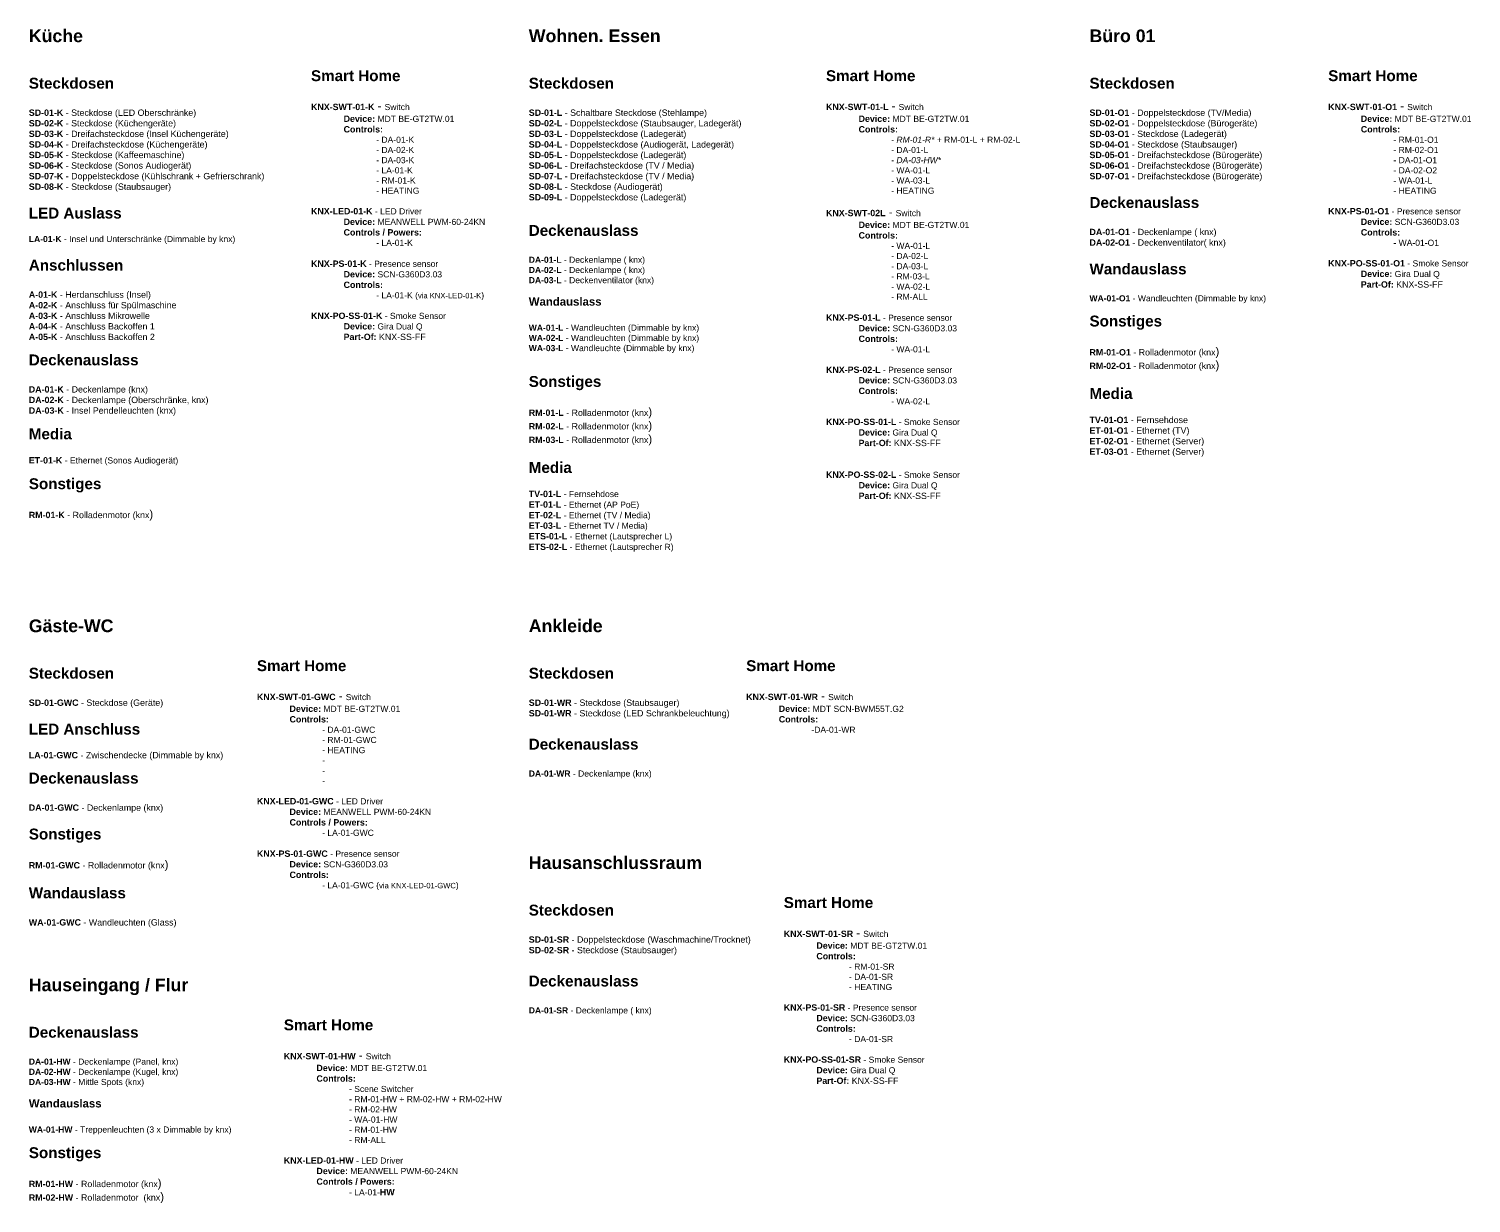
# Model space of a CAD drawing. Header units: millimetres. Extents: x 19292 to 35275, y 2102 to 26369.
# Drawn here: x 19353 to 35275, y 2102 to 15067 of the extents above; entities that cross this region are included whole.
import ezdxf

# ---------------------------------------------------------------- set-up
doc = ezdxf.new("R2010")
doc.units = ezdxf.units.MM
doc.header["$LTSCALE"] = 10
for name, color, linetype in [('04-EG-WR-Schematic_Description', 7, 'Continuous'), ('05-EG-HW-Schematic_Description', 7, 'Continuous'), ('06-EG-GWC-Smart_Schematic', 7, 'Continuous'), ('06-EG-HW-Smart_Schematic', 7, 'Continuous'), ('06-EG-O1-Smart_Schematic', 7, 'Continuous'), ('06-EG-SR-Smart_Schematic', 7, 'Continuous'), ('06-EG-WR-Smart_Schematic', 7, 'Continuous'), ('07-EG-L-Schematic_Description', 7, 'Continuous'), ('07-EG-SR-Schematic_Description', 7, 'Continuous'), ('08-EG-L-Smart_Schematic', 7, 'Continuous'), ('08-EG-O1-Schematic_Description', 7, 'Continuous'), ('09-EG-GWC-Schematic_Description', 7, 'Continuous'), ('13-EG-K-Smart_Schematic', 7, 'Continuous'), ('18-EG-K-Schematic_Description', 7, 'Continuous')]:
    doc.layers.add(name, color=color, linetype=linetype)
doc.styles.get("Standard").update_dxf_attribs({"font": 'Arial.ttf'})

msp = doc.modelspace()

# ---------------------------------------------------------------- texts
at = {"layer": '04-EG-WR-Schematic_Description', "color": 7, "lineweight": 15, "insert": (24872, 8546), "char_height": 90, "attachment_point": 1}
msp.add_mtext_dynamic_manual_height_columns('{\\fArial|b1|i0|c0|p34;\\H1.55556x;Ankleide}\\P\\P\\P{\\fArial|b1|i0|c0|p34;\\H1.33333x;Steckdosen\\H0.75x;\\P\\fArial|b0|i0|c0|p34;\\P\\fArial|b1|i0|c0|p34;\\H0.77778x;SD-01-WR\\fArial|b0|i0|c0|p34; - Steckdose (Staubsauger)\\fArial|b1|i0|c0|p34;\\PSD-01-WR\\fArial|b0|i0|c0|p34; - Steckdose (LED Schrankbeleuchtung)\\fArial|b1|i0|c0|p34;\\P\\H1.71428x;\\PDeckenauslass}\\P\\P{\\fArial|b1|i0|c0|p34;\\H0.75x;DA-01-WR\\fArial|b0|i0|c0|p34; - Deckenlampe (knx)}', width=2647, gutter_width=12.5, heights=[0], dxfattribs=at)
at = {"layer": '05-EG-HW-Schematic_Description', "color": 7, "lineweight": 15, "insert": (19353, 4582), "char_height": 90, "attachment_point": 1}
msp.add_mtext_dynamic_manual_height_columns('{\\fArial|b1|i0|c0|p34;\\H1.55556x;Hauseingang / Flur\\fArial|b0|i0|c0|p34;\\H0.64286x;\\P}\\P\\P{\\fArial|b1|i0|c0|p34;\\H1.33334x;Deckenauslass\\fArial|b0|i0|c0|p34;\\H0.75x;\\P\\P\\fArial|b1|i0|c0|p34;\\H0.75x;DA-01-HW\\fArial|b0|i0|c0|p34; - Deckenlampe (Panel, knx)\\H1.33333x;\\P\\fArial|b1|i0|c0|p34;\\H0.75x;DA-02-HW\\fArial|b0|i0|c0|p34; - Deckenlampe (Kugel, knx)\\H1.33333x;\\P\\fArial|b1|i0|c0|p34;\\H0.75x;DA\\H1.00001x;-03\\H1.00001x;-HW\\fArial|b0|i0|c0|p34; - Mittle Spots (knx)\\H0.99999x;\\P\\P\\fArial|b1|i0|c0|p34;\\H1.33333x;Wandauslass\\fArial|b0|i0|c0|p34;\\P\\P\\fArial|b1|i0|c0|p34;\\H0.75x;WA\\H1.00002x;-0\\H0.99998x;1\\H1.00002x;-HW\\fArial|b0|i0|c0|p34;\\H0.99998x; - Treppenleuchten (3 x Dimmable by knx)\\P\\H1.03705x;\\P\\fArial|b1|i0|c0|p34;\\H1.71428x;Sonstiges\\P\\fArial|b0|i0|c0|p34;\\H0.74999x;\\P\\fArial|b1|i0|c0|p34;\\H0.77778x;RM-01-HW\\fArial|b0|i0|c0|p34; - Rolladenmotor (knx\\H1.28571x;)\\P\\fArial|b1|i0|c0|p34;\\H0.77778x;RM-02-HW\\fArial|b0|i0|c0|p34; - Rolladenmotor  (knx\\H1.28571x;)}', width=2524.96, gutter_width=12.5, heights=[0], dxfattribs=at)
at = {"layer": '06-EG-GWC-Smart_Schematic', "color": 7, "lineweight": 15, "insert": (21871, 8546), "char_height": 90, "attachment_point": 1}
msp.add_mtext_dynamic_manual_height_columns('{\\fArial|b1|i0|c0|p34;\\H1.55556x;  }\\P\\P\\P{\\fArial|b1|i0|c0|p34;\\H1.33333x;Smart Home\\H0.75x;\\P}\\P{\\fArial|b1|i0|c0|p34;\\H0.77778x;KNX-SWT-01-GWC} - {\\H0.75x;Switch\\P^I\\fArial|b1|i0|c0|p34;\\H1.03704x;Device:\\fArial|b0|i0|c0|p34;\\H0.96429x; \\H1.00001x;MDT BE-GT2TW.01\\P\\H0.99999x;^I\\fArial|b1|i0|c0|p34;\\H1.03704x;Controls:\\fArial|b0|i0|c0|p34;\\H0.96429x;\\P^I^I- DA-01-GWC\\P^I^I- RM-01-GWC\\P^I^I- HEATING\\P^I^I- \\P^I^I-\\P^I^I-\\P\\P\\fArial|b1|i0|c0|p34;\\H1.03702x;KNX-LED-01-GWC\\fArial|b0|i0|c0|p34;\\H0.9643x; - LED Driver\\P^I\\fArial|b1|i0|c0|p34;\\H1.03702x;Device:\\fArial|b0|i0|c0|p34;\\H0.9643x; MEANWELL PWM-60-24KN\\P^I\\fArial|b1|i0|c0|p34;\\H1.03702x;Controls / Powers:\\P\\fArial|b0|i0|c0|p34;\\H0.9643x;^I^I- LA-01-GWC\\P\\fArial|b1|i0|c0|p34;\\H1.03702x;\\PKNX-PS-01-GWC\\fArial|b0|i0|c0|p34;\\H0.9643x; - Presence sensor\\P^I\\fArial|b1|i0|c0|p34;\\H1.03703x;Device:\\fArial|b0|i0|c0|p34;\\H0.96429x; SCN-G360D3.03\\P^I\\fArial|b1|i0|c0|p34;\\H1.03703x;Controls:\\P\\fArial|b0|i0|c0|p34;\\H0.96429x;^I^I- LA-01-GWC (\\H0.88888x;via KNX-LED-01-GWC\\H1.12502x;)}', width=3565, gutter_width=12.5, heights=[0], dxfattribs=at)
at = {"layer": '06-EG-HW-Smart_Schematic', "color": 7, "lineweight": 15, "insert": (22168, 4580), "char_height": 90, "attachment_point": 1}
msp.add_mtext_dynamic_manual_height_columns('{\\fArial|b1|i0|c0|p34;\\H1.55556x;  }\\P\\P\\P{\\fArial|b1|i0|c0|p34;\\H1.33333x;Smart Home\\H0.75x;\\P}\\P{\\fArial|b1|i0|c0|p34;\\H0.77778x;KNX-SWT-01-HW} - {\\H0.75x;Switch\\P^I\\fArial|b1|i0|c0|p34;\\H1.03704x;Device:\\fArial|b0|i0|c0|p34;\\H0.96429x; MDT BE-GT2TW.01\\P^I\\fArial|b1|i0|c0|p34;\\H1.03704x;Controls:\\fArial|b0|i0|c0|p34;\\H0.96429x;\\P^I^I- Scene Switcher\\P^I^I- RM-01-HW + RM-02-HW + RM-02-HW\\P^I^I- RM-02-HW\\P^I^I- WA-01-HW\\P^I^I- RM-01-HW\\P^I^I- RM-ALL\\H0.99999x;\\P\\H1.00001x;\\P\\fArial|b1|i0|c0|p34;\\H1.03702x;KNX-LED-01-HW\\fArial|b0|i0|c0|p34;\\H0.9643x; - LED Driver\\P^I\\fArial|b1|i0|c0|p34;\\H1.03702x;Device:\\fArial|b0|i0|c0|p34;\\H0.9643x; MEANWELL PWM-60-24KN\\P^I\\fArial|b1|i0|c0|p34;\\H1.03702x;Controls / Powers:\\P\\fArial|b0|i0|c0|p34;\\H0.9643x;^I^I- LA-01-\\fArial|b1|i0|c0|p34;\\H1.03702x;HW}', width=3565, gutter_width=12.5, heights=[0], dxfattribs=at)
at = {"layer": '06-EG-O1-Smart_Schematic', "color": 7, "lineweight": 15, "insert": (33697, 15060), "char_height": 90, "attachment_point": 1}
msp.add_mtext_dynamic_manual_height_columns('{\\fArial|b1|i0|c0|p34;\\H1.55556x;  }\\P\\P\\P{\\fArial|b1|i0|c0|p34;\\H1.33333x;Smart Home\\H0.75x;\\P}\\P{\\fArial|b1|i0|c0|p34;\\H0.77778x;KNX-SWT-01-O1} - {\\H0.75x;Switch\\P^I\\fArial|b1|i0|c0|p34;\\H1.03704x;Device:\\fArial|b0|i0|c0|p34;\\H0.96429x; MDT BE-GT2TW.01\\P^I\\fArial|b1|i0|c0|p34;\\H1.03704x;Controls:\\fArial|b0|i0|c0|p34;\\H0.96429x;\\P^I^I- RM-01-O1\\P^I^I- RM-02-O1\\P^I^I- DA-01-O1\\P^I^I- DA-02-O2\\P^I^I- WA-01-L\\P^I^I- HEATING\\H0.99999x;\\P\\H1.00001x;\\P\\fArial|b1|i0|c0|p34;\\H1.03702x;KNX-PS-01-O1\\fArial|b0|i0|c0|p34;\\H0.9643x; - Presence sensor\\P^I\\fArial|b1|i0|c0|p34;\\H1.03703x;Device:\\fArial|b0|i0|c0|p34;\\H0.96429x; SCN-G360D3.03\\P^I\\fArial|b1|i0|c0|p34;\\H1.03703x;Controls:\\P\\fArial|b0|i0|c0|p34;\\H0.96429x;^I^I- \\H0.99999x;WA-01-O1\\H1.00001x;\\P^I\\P\\fArial|b1|i0|c0|p34;\\H1.03701x;KNX-PO-SS-01-O1\\fArial|b0|i0|c0|p34;\\H0.9643x; - Smoke Sensor\\P^I\\fArial|b1|i0|c0|p34;\\H1.03703x;Device:\\fArial|b0|i0|c0|p34;\\H0.96429x; Gira Dual Q\\P^I\\fArial|b1|i0|c0|p34;\\H1.03704x;Part-Of:\\fArial|b0|i0|c0|p34;\\H0.96428x; \\H1.03703x;KNX-SS-FF}', width=3565, gutter_width=12.5, heights=[0], dxfattribs=at)
at = {"layer": '06-EG-SR-Smart_Schematic', "color": 7, "lineweight": 15, "insert": (27687, 5931), "char_height": 90, "attachment_point": 1}
msp.add_mtext_dynamic_manual_height_columns('{\\fArial|b1|i0|c0|p34;\\H1.55556x;  }\\P\\P\\P{\\fArial|b1|i0|c0|p34;\\H1.33333x;Smart Home\\H0.75x;\\P}\\P{\\fArial|b1|i0|c0|p34;\\H0.77778x;KNX-SWT-01-SR} - {\\H0.75x;Switch\\P^I\\fArial|b1|i0|c0|p34;\\H1.03704x;Device:\\fArial|b0|i0|c0|p34;\\H0.96429x; MDT BE-GT2TW.01\\P^I\\fArial|b1|i0|c0|p34;\\H1.03704x;Controls:\\fArial|b0|i0|c0|p34;\\H0.96429x;\\P^I^I- RM-01-SR\\P^I^I- DA-01-SR\\P^I^I- HEATING\\P\\P\\fArial|b1|i0|c0|p34;\\H1.03702x;KNX-PS-01-SR\\fArial|b0|i0|c0|p34;\\H0.9643x; - Presence sensor\\P^I\\fArial|b1|i0|c0|p34;\\H1.03703x;Device:\\fArial|b0|i0|c0|p34;\\H0.96429x; SCN-G360D3.03\\P^I\\fArial|b1|i0|c0|p34;\\H1.03703x;Controls:\\P\\fArial|b0|i0|c0|p34;\\H0.96429x;^I^I- \\H0.99999x;DA-01-SR\\H1.00001x;\\P^I\\P\\fArial|b1|i0|c0|p34;\\H1.03701x;KNX-PO-SS-01-SR\\fArial|b0|i0|c0|p34;\\H0.9643x; - Smoke Sensor\\P^I\\fArial|b1|i0|c0|p34;\\H1.03703x;Device:\\fArial|b0|i0|c0|p34;\\H0.96429x; Gira Dual Q\\P^I\\fArial|b1|i0|c0|p34;\\H1.03704x;Part-Of:\\fArial|b0|i0|c0|p34;\\H0.96428x; \\H1.03703x;KNX-SS-FF}', width=3565, gutter_width=12.5, heights=[0], dxfattribs=at)
at = {"layer": '06-EG-WR-Smart_Schematic', "color": 7, "lineweight": 15, "insert": (27272, 8546), "char_height": 90, "attachment_point": 1}
msp.add_mtext_dynamic_manual_height_columns('{\\fArial|b1|i0|c0|p34;\\H1.55556x;  }\\P\\P\\P{\\fArial|b1|i0|c0|p34;\\H1.33333x;Smart Home\\H0.75x;\\P}\\P{\\fArial|b1|i0|c0|p34;\\H0.77778x;KNX-SWT-01-WR} - {\\H0.75x;Switch\\P^I\\fArial|b1|i0|c0|p34;\\H1.03704x;Device:\\fArial|b0|i0|c0|p34;\\H0.96429x; MDT SCN-BWM55T.G2\\P^I\\fArial|b1|i0|c0|p34;\\H1.03704x;Controls:\\fArial|b0|i0|c0|p34;\\H0.96429x;\\P^I^I-DA-01-WR}', width=3565, gutter_width=12.5, heights=[0], dxfattribs=at)
at = {"layer": '07-EG-L-Schematic_Description', "color": 7, "lineweight": 15, "insert": (24872, 15060), "char_height": 90, "attachment_point": 1}
msp.add_mtext_dynamic_manual_height_columns('{\\fArial|b1|i0|c0|p34;\\H1.55556x;Wohnen. Essen}\\P\\P\\P{\\fArial|b1|i0|c0|p34;\\H1.33333x;Steckdosen\\H0.75x;\\P}\\P{\\fArial|b1|i0|c0|p34;\\H0.77778x;SD-01-L\\fArial|b0|i0|c0|p34; - Schaltbare Steckdose (Stehlampe)\\P\\fArial|b1|i0|c0|p34;SD-02-L\\fArial|b0|i0|c0|p34; - Doppelsteckdose (Staubsauger, Ladegerät)\\P\\fArial|b1|i0|c0|p34;SD-03-L\\fArial|b0|i0|c0|p34; - Doppelsteckdose (Ladegerät)\\P\\fArial|b1|i0|c0|p34;SD-04-L\\fArial|b0|i0|c0|p34; - Doppelsteckdose (Audiogerät, Ladegerät)\\P\\fArial|b1|i0|c0|p34;SD-05-L\\fArial|b0|i0|c0|p34; - Doppelsteckdose (Ladegerät)\\P\\fArial|b1|i0|c0|p34;SD-06-L\\fArial|b0|i0|c0|p34; - Dreifachsteckdose (TV / Media)\\P\\fArial|b1|i0|c0|p34;SD-07-L\\fArial|b0|i0|c0|p34; - Dreifachsteckdose (TV / Media)\\P\\fArial|b1|i0|c0|p34;SD-08-L\\fArial|b0|i0|c0|p34; - Steckdose (Audiogerät)\\P\\fArial|b1|i0|c0|p34;SD-09-L\\fArial|b0|i0|c0|p34; - Doppelsteckdose (Ladegerät)}\\P{\\H0.75x;\\P\\P\\fArial|b1|i0|c0|p34;\\H1.77779x;Deckenauslass}\\P\\P{\\fArial|b1|i0|c0|p34;\\H0.75x;DA-01-L\\fArial|b0|i0|c0|p34; - Deckenlampe ( knx)\\P\\fArial|b1|i0|c0|p34;DA-02-L\\fArial|b0|i0|c0|p34; - Deckenlampe ( knx)\\P\\fArial|b1|i0|c0|p34;DA-03-L\\fArial|b0|i0|c0|p34; - Deckenventilator (knx)\\P\\P\\fArial|b1|i0|c0|p34;\\H1.33333x;Wandauslass}\\P\\P{\\fArial|b1|i0|c0|p34;\\H0.75x;WA-01-L\\fArial|b0|i0|c0|p34; - Wandleuchten (Dimmable by knx)\\P\\fArial|b1|i0|c0|p34;WA-02-L\\fArial|b0|i0|c0|p34; - Wandleuchten (Dimmable by knx)\\P\\fArial|b1|i0|c0|p34;WA-03-L\\fArial|b0|i0|c0|p34; - Wandleuchte (Dimmable by knx)\\P\\P\\H1.03705x;\\P\\fArial|b1|i0|c0|p34;\\H1.71428x;Sonstiges\\P}\\P{\\fArial|b1|i0|c0|p34;\\H0.77778x;RM-01-L\\fArial|b0|i0|c0|p34; - Rolladenmotor (knx\\H1.28571x;)\\P\\fArial|b1|i0|c0|p34;\\H0.77778x;RM-02-L\\fArial|b0|i0|c0|p34; - Rolladenmotor (knx\\H1.28571x;)\\P\\fArial|b1|i0|c0|p34;\\H0.77778x;RM-03-L\\fArial|b0|i0|c0|p34; - Rolladenmotor (knx\\H1.28571x;)\\P\\P\\fArial|b1|i0|c0|p34;\\H1.33333x;Media\\H0.58332x;\\P\\PTV-01-L \\fArial|b0|i0|c0|p34;\\H0.9643x;- Fernsehdose\\fArial|b1|i0|c0|p34;\\H1.03702x;\\PET-01-L \\fArial|b0|i0|c0|p34;\\H0.9643x;- Ethernet (AP PoE)\\P\\fArial|b1|i0|c0|p34;\\H1.03702x;ET-02-L \\fArial|b0|i0|c0|p34;\\H0.9643x;- Ethernet (TV / Media)\\P\\fArial|b1|i0|c0|p34;\\H1.03702x;ET-03-L \\fArial|b0|i0|c0|p34;\\H0.9643x;- Ethernet TV / Media)\\P\\fArial|b1|i0|c0|p34;\\H1.03702x;ETS-01-L \\fArial|b0|i0|c0|p34;\\H0.9643x;- Ethernet (Lautsprecher L)\\P\\fArial|b1|i0|c0|p34;\\H1.03702x;ETS-02-L \\fArial|b0|i0|c0|p34;\\H0.9643x;- Ethernet (\\H0.99999x;Lautsprecher \\H1.00001x;R)}', width=3565, gutter_width=12.5, heights=[0], dxfattribs=at)
at = {"layer": '07-EG-SR-Schematic_Description', "color": 7, "lineweight": 15, "insert": (24872, 5931), "char_height": 90, "attachment_point": 1}
msp.add_mtext_dynamic_manual_height_columns('{\\fArial|b1|i0|c0|p34;\\H1.55556x;Hausanschlussraum}\\P\\P\\P{\\fArial|b1|i0|c0|p34;\\H1.33333x;Steckdosen\\H0.75x;\\P\\fArial|b0|i0|c0|p34;\\P\\fArial|b1|i0|c0|p34;\\H0.77778x;SD-01-SR\\fArial|b0|i0|c0|p34; - Doppelsteckdose (Waschmachine/Trocknet)\\P\\fArial|b1|i0|c0|p34;SD-02-SR\\fArial|b0|i0|c0|p34; - Steckdose (Staubsauger)\\fArial|b1|i0|c0|p34;\\H1.71428x;\\P\\PDeckenauslass}\\P\\P{\\fArial|b1|i0|c0|p34;\\H0.75x;DA-01-SR\\fArial|b0|i0|c0|p34; - Deckenlampe ( knx)}', width=3338.42, gutter_width=12.5, heights=[0], dxfattribs=at)
at = {"layer": '08-EG-L-Smart_Schematic', "color": 7, "lineweight": 15, "insert": (28153, 15060), "char_height": 90, "attachment_point": 1}
msp.add_mtext_dynamic_manual_height_columns('{\\fArial|b1|i0|c0|p34;\\H1.55556x;  }\\P\\P\\P{\\fArial|b1|i0|c0|p34;\\H1.33333x;Smart Home\\H0.75x;\\P}\\P{\\fArial|b1|i0|c0|p34;\\H0.77778x;KNX-SWT-01-L} - {\\H0.75x;Switch\\P^I\\fArial|b1|i0|c0|p34;\\H1.03704x;Device:\\fArial|b0|i0|c0|p34;\\H0.96429x; MDT BE-GT2TW.01\\P^I\\fArial|b1|i0|c0|p34;\\H1.03704x;Controls:\\fArial|b0|i0|c0|p34;\\H0.96429x;\\P^I^I- \\fArial|b0|i1|c0|p34;RM-01-R*\\fArial|b0|i0|c0|p34; + RM-01-L + RM-02-L\\P^I^I- DA-01-L\\P^I^I- \\fArial|b0|i1|c0|p34;DA-03-HW*\\fArial|b0|i0|c0|p34;\\P^I^I- WA-01-L\\P^I^I- WA-03-L\\P^I^I- \\H1x;HEATING\\H1x;\\P\\P\\fArial|b1|i0|c0|p34;\\H1.03702x;KNX-SWT-02L\\fArial|b0|i0|c0|p34;\\H1.28571x; - \\H0.75x;Switch\\P^I\\fArial|b1|i0|c0|p34;\\H1.03704x;Device:\\fArial|b0|i0|c0|p34;\\H0.96429x; MDT BE-GT2TW.01\\P^I\\fArial|b1|i0|c0|p34;\\H1.03704x;Controls:\\fArial|b0|i0|c0|p34;\\H0.96429x;\\P^I^I- WA-01-L\\P^I^I- DA-02-L\\P^I^I- DA-03-L\\P^I^I- RM-03-L\\P^I^I- WA-02-L\\P^I^I- RM-ALL\\P\\fArial|b1|i0|c0|p34;\\H1.03702x;\\PKNX-PS-01-L\\fArial|b0|i0|c0|p34;\\H0.9643x; - Presence sensor\\P^I\\fArial|b1|i0|c0|p34;\\H1.03703x;Device:\\fArial|b0|i0|c0|p34;\\H0.96429x; SCN-G360D3.03\\P^I\\fArial|b1|i0|c0|p34;\\H1.03703x;Controls:\\P\\fArial|b0|i0|c0|p34;\\H0.96429x;^I^I- WA-01-L\\P\\H1.00001x;\\P\\fArial|b1|i0|c0|p34;\\H1.03702x;KNX-PS-02-L\\fArial|b0|i0|c0|p34;\\H0.9643x; - Presence sensor\\P^I\\fArial|b1|i0|c0|p34;\\H1.03703x;Device:\\fArial|b0|i0|c0|p34;\\H0.96429x; SCN-G360D3.03\\P^I\\fArial|b1|i0|c0|p34;\\H1.03703x;Controls:\\P\\fArial|b0|i0|c0|p34;\\H0.96429x;^I^I- \\H0.99999x;WA-02-L\\H1.00001x;\\P^I\\P\\fArial|b1|i0|c0|p34;\\H1.03701x;KNX-PO-SS-01-L\\fArial|b0|i0|c0|p34;\\H0.9643x; - Smoke Sensor\\P^I\\fArial|b1|i0|c0|p34;\\H1.03703x;Device:\\fArial|b0|i0|c0|p34;\\H0.96429x; Gira Dual Q\\P^I\\fArial|b1|i0|c0|p34;\\H1.03704x;Part-Of:\\fArial|b0|i0|c0|p34;\\H0.96428x; \\H1.03703x;KNX-SS-FF\\H0.96429x;\\P\\fArial|b1|i0|c0|p34;\\H1.03703x;\\P\\P\\H1.00001x;KNX-PO-SS-02-L\\fArial|b0|i0|c0|p34;\\H0.9643x; - Smoke Sensor\\P^I\\fArial|b1|i0|c0|p34;\\H1.03703x;Device:\\fArial|b0|i0|c0|p34;\\H0.96429x; Gira Dual Q\\P^I\\fArial|b1|i0|c0|p34;\\H1.03704x;Part-Of:\\fArial|b0|i0|c0|p34;\\H0.96428x; \\H1.03703x;KNX-SS-FF}', width=3565, gutter_width=12.5, heights=[0], dxfattribs=at)
at = {"layer": '08-EG-O1-Schematic_Description', "color": 7, "lineweight": 15, "insert": (31062, 15060), "char_height": 90, "attachment_point": 1}
msp.add_mtext_dynamic_manual_height_columns('{\\fArial|b1|i0|c0|p34;\\H1.55556x;Büro 01}\\P\\P\\P{\\fArial|b1|i0|c0|p34;\\H1.33333x;Steckdosen\\H0.75x;\\P}\\P{\\fArial|b1|i0|c0|p34;\\H0.77778x;SD-01-O1\\fArial|b0|i0|c0|p34; - Doppelsteckdose (TV/Media)\\P\\fArial|b1|i0|c0|p34;SD-02-O1\\fArial|b0|i0|c0|p34; - Doppelsteckdose (Bürogeräte)\\P\\fArial|b1|i0|c0|p34;SD-03-O1\\fArial|b0|i0|c0|p34; - Steckdose (Ladegerät)\\P\\fArial|b1|i0|c0|p34;SD-04-O1\\fArial|b0|i0|c0|p34; - Steckdose (Staubsauger)\\P\\fArial|b1|i0|c0|p34;SD-05-O1\\fArial|b0|i0|c0|p34; - Dreifachsteckdose (Bürogeräte)\\P\\fArial|b1|i0|c0|p34;SD-06-O1\\fArial|b0|i0|c0|p34; - Dreifachsteckdose (Bürogeräte)\\P\\fArial|b1|i0|c0|p34;SD-07-O1\\fArial|b0|i0|c0|p34; - Dreifachsteckdose (Bürogeräte)}\\P\\P{\\fArial|b1|i0|c0|p34;\\H1.33333x;Deckenauslass}\\P\\P{\\fArial|b1|i0|c0|p34;\\H0.77778x;DA-01-O1\\fArial|b0|i0|c0|p34; - Deckenlampe ( knx)\\P\\fArial|b1|i0|c0|p34;DA-02-O1\\fArial|b0|i0|c0|p34; - Deckenventilator( knx)\\H1.28571x;\\P\\P\\fArial|b1|i0|c0|p34;\\H1.33333x;Wandauslass\\fArial|b0|i0|c0|p34;\\P\\H0.75x;\\P\\fArial|b1|i0|c0|p34;\\H0.75x;WA-01-O1\\fArial|b0|i0|c0|p34; - Wandleuchten (Dimmable by knx)\\P\\P\\fArial|b1|i0|c0|p34;\\H1.7778x;Sonstiges\\P\\fArial|b0|i0|c0|p34;\\H0.74999x;\\P\\fArial|b1|i0|c0|p34;\\H0.77778x;RM-01-O1\\fArial|b0|i0|c0|p34; - Rolladenmotor (knx\\H1.28571x;)\\P\\fArial|b1|i0|c0|p34;\\H0.77778x;RM-02-O1\\fArial|b0|i0|c0|p34; - Rolladenmotor (knx\\H1.28571x;)\\P\\P\\fArial|b1|i0|c0|p34;\\H1.33333x;Media\\H0.58332x;\\P\\PTV-01-\\H1.00003x;O1\\H0.99997x; \\fArial|b0|i0|c0|p34;- Fernsehdose\\fArial|b1|i0|c0|p34;\\PET-01-\\H1.00003x;O1\\H0.99997x; \\fArial|b0|i0|c0|p34;- Ethernet (TV)\\P\\fArial|b1|i0|c0|p34;ET-02-\\H1.00003x;O1\\H0.99997x; \\fArial|b0|i0|c0|p34;- Ethernet (\\H0.99999x;Server\\H1.00001x;)\\P\\fArial|b1|i0|c0|p34;ET-03-\\H1.00003x;O1\\H0.99997x; \\fArial|b0|i0|c0|p34;- Ethernet (\\H0.99999x;Server\\H1.00001x;)\\P\\H0.96429x;\\P    }', width=3097.52, gutter_width=12.5, heights=[5802], dxfattribs=at)
at = {"layer": '09-EG-GWC-Schematic_Description', "color": 7, "lineweight": 15, "insert": (19353, 8546), "char_height": 90, "attachment_point": 1}
msp.add_mtext_dynamic_manual_height_columns('{\\fArial|b1|i0|c0|p34;\\H1.55556x;Gäste-WC}\\P\\P\\P{\\fArial|b1|i0|c0|p34;\\H1.33333x;Steckdosen\\H0.75x;\\P}\\P{\\fArial|b1|i0|c0|p34;\\H0.77778x;SD-01-GWC\\fArial|b0|i0|c0|p34; - Steckdose (Geräte)}\\P\\P{\\fArial|b1|i0|c0|p34;\\H1.33333x;LED Anschluss\\H0.75x;\\P\\fArial|b0|i0|c0|p34;\\H0.75x;\\P\\fArial|b1|i0|c0|p34;\\H1.03704x;LA-01-GWC\\fArial|b0|i0|c0|p34; - Zwischendecke (Dimmable by knx)}\\P{\\H0.75x;\\P\\fArial|b1|i0|c0|p34;\\H1.77778x;Deckenauslass}\\P\\P{\\fArial|b1|i0|c0|p34;\\H0.77778x;DA-01-GWC\\fArial|b0|i0|c0|p34; - Deckenlampe (knx)\\P}\\P{\\fArial|b1|i0|c0|p34;\\H1.33335x;Sonstiges\\P\\fArial|b0|i0|c0|p34;\\H0.74999x;\\P\\fArial|b1|i0|c0|p34;\\H0.77778x;RM-01-GWC\\fArial|b0|i0|c0|p34; - Rolladenmotor (knx\\H1.28571x;)}\\P\\P{\\fArial|b1|i0|c0|p34;\\H1.33333x;Wandauslass\\fArial|b0|i0|c0|p34;\\P}\\P{\\fArial|b1|i0|c0|p34;\\H0.77778x;WA-01-GWC\\fArial|b0|i0|c0|p34; - Wandleuchten (Glass)}', width=2884.83, gutter_width=12.5, heights=[0], dxfattribs=at)
at = {"layer": '13-EG-K-Smart_Schematic', "color": 7, "lineweight": 15, "insert": (22468, 15060), "char_height": 90, "attachment_point": 1}
msp.add_mtext_dynamic_manual_height_columns('{\\fArial|b1|i0|c0|p34;\\H1.55556x;  }\\P\\P\\P{\\fArial|b1|i0|c0|p34;\\H1.33333x;Smart Home\\H0.75x;\\P}\\P{\\fArial|b1|i0|c0|p34;\\H0.77778x;KNX-SWT-01-K} - {\\H0.75x;Switch\\P^I\\fArial|b1|i0|c0|p34;\\H1.03704x;Device:\\fArial|b0|i0|c0|p34;\\H0.96429x; MDT BE-GT2TW.01\\P^I\\fArial|b1|i0|c0|p34;\\H1.03704x;Controls:\\fArial|b0|i0|c0|p34;\\H0.96429x;\\P^I^I- DA-01-K\\P^I^I- DA-02-K\\P^I^I- DA-03-K\\P^I^I- LA-01-K\\P^I^I- RM-01-K\\P^I^I- HEATING\\P\\P\\fArial|b1|i0|c0|p34;\\H1.03702x;KNX-LED-01-K\\fArial|b0|i0|c0|p34;\\H0.9643x; - LED Driver\\P^I\\fArial|b1|i0|c0|p34;\\H1.03702x;Device:\\fArial|b0|i0|c0|p34;\\H0.9643x; MEANWELL PWM-60-24KN\\P^I\\fArial|b1|i0|c0|p34;\\H1.03702x;Controls / Powers:\\P\\fArial|b0|i0|c0|p34;\\H0.9643x;^I^I- LA-01-K\\P\\fArial|b1|i0|c0|p34;\\H1.03702x;\\PKNX-PS-01-K\\fArial|b0|i0|c0|p34;\\H0.9643x; - Presence sensor\\P^I\\fArial|b1|i0|c0|p34;\\H1.03703x;Device:\\fArial|b0|i0|c0|p34;\\H0.96429x; SCN-G360D3.03\\P^I\\fArial|b1|i0|c0|p34;\\H1.03703x;Controls:\\P\\fArial|b0|i0|c0|p34;\\H0.96429x;^I^I- LA-01-K (\\H0.88888x;via KNX-LED-01-K\\H1.12502x;)\\P^I\\P\\fArial|b1|i0|c0|p34;\\H1.03701x;KNX-PO-SS-01-K\\fArial|b0|i0|c0|p34;\\H0.9643x; - Smoke Sensor\\P^I\\fArial|b1|i0|c0|p34;\\H1.03703x;Device:\\fArial|b0|i0|c0|p34;\\H0.96429x; Gira Dual Q\\P^I\\fArial|b1|i0|c0|p34;\\H1.03704x;Part-Of:\\fArial|b0|i0|c0|p34;\\H0.96428x; \\H1.03703x;KNX-SS-FF}', width=3565, gutter_width=12.5, heights=[0], dxfattribs=at)
at = {"layer": '18-EG-K-Schematic_Description', "color": 7, "lineweight": 15, "insert": (19353, 15060), "char_height": 90, "attachment_point": 1}
msp.add_mtext_dynamic_manual_height_columns('{\\fArial|b1|i0|c0|p34;\\H1.55556x;Küche}\\P\\P\\P{\\fArial|b1|i0|c0|p34;\\H1.33333x;Steckdosen\\H0.75x;\\P}\\P{\\fArial|b1|i0|c0|p34;\\H0.77778x;SD-01-K\\fArial|b0|i0|c0|p34; - Steckdose (LED Oberschränke)\\P\\fArial|b1|i0|c0|p34;SD-02-K\\fArial|b0|i0|c0|p34; - Steckdose (Küchengeräte)\\P\\fArial|b1|i0|c0|p34;SD-03-K\\fArial|b0|i0|c0|p34; - Dreifachsteckdose (Insel Küchengeräte)\\P\\fArial|b1|i0|c0|p34;SD-04-K\\fArial|b0|i0|c0|p34; - Dreifachsteckdose (Küchengeräte)\\P\\fArial|b1|i0|c0|p34;SD-05-K\\fArial|b0|i0|c0|p34; - Steckdose (Kaffeemaschine)\\P\\fArial|b1|i0|c0|p34;SD-06-K\\fArial|b0|i0|c0|p34; - Steckdose (Sonos Audiogerät)\\P\\fArial|b1|i0|c0|p34;SD-07-K\\fArial|b0|i0|c0|p34; - Doppelsteckdose (Kühlschrank + Gefrierschrank)\\P\\fArial|b1|i0|c0|p34;SD-08-K\\fArial|b0|i0|c0|p34; - Steckdose (Staubsauger)}\\P\\P{\\fArial|b1|i0|c0|p34;\\H1.33333x;LED Auslass\\H0.75x;\\P\\fArial|b0|i0|c0|p34;\\H0.75x;\\P\\fArial|b1|i0|c0|p34;LA-01-K\\fArial|b0|i0|c0|p34; - Insel und Unterschränke (Dimmable by knx)\\P\\H1.33333x;\\P\\fArial|b1|i0|c0|p34;\\H1.33334x;Anschlussen\\H0.75x;\\P\\fArial|b0|i0|c0|p34;\\P\\fArial|b1|i0|c0|p34;\\H0.77778x;A-01-K\\fArial|b0|i0|c0|p34; - Herdanschluss (Insel)\\P\\fArial|b1|i0|c0|p34;A-02-K\\fArial|b0|i0|c0|p34; - Anschluss für Spülmaschine\\P\\fArial|b1|i0|c0|p34;A-03-K\\fArial|b0|i0|c0|p34; - Anschluss Mikrowelle\\P\\fArial|b1|i0|c0|p34;A-04-K\\fArial|b0|i0|c0|p34; - Anschluss Backoffen 1\\P\\fArial|b1|i0|c0|p34;A-05-K\\fArial|b0|i0|c0|p34; - Anschluss Backoffen 2\\H0.96428x;\\P\\P\\fArial|b1|i0|c0|p34;\\H1.77779x;Deckenauslass}\\P\\P{\\fArial|b1|i0|c0|p34;\\H0.77778x;DA-01-K\\fArial|b0|i0|c0|p34; - Deckenlampe (knx)\\P\\fArial|b1|i0|c0|p34;DA-02-K\\fArial|b0|i0|c0|p34; - Deckenlampe (Oberschränke, knx)\\P\\fArial|b1|i0|c0|p34;DA-03-K\\fArial|b0|i0|c0|p34; - Insel Pendelleuchten (knx)\\P\\P\\fArial|b1|i0|c0|p34;\\H1.71426x;Media\\H0.58332x;\\P\\PET-01-K \\fArial|b0|i0|c0|p34;\\H0.9643x;- Ethernet (Sonos Audiogerät)\\H1.03706x;\\P\\P\\fArial|b1|i0|c0|p34;\\H1.71428x;Sonstiges\\P}\\P{\\fArial|b1|i0|c0|p34;\\H0.77778x;RM-01-K\\fArial|b0|i0|c0|p34; - Rolladenmotor (knx\\H1.28571x;)}', width=3565, gutter_width=12.5, heights=[0], dxfattribs=at)

doc.saveas('drawing.dxf')
